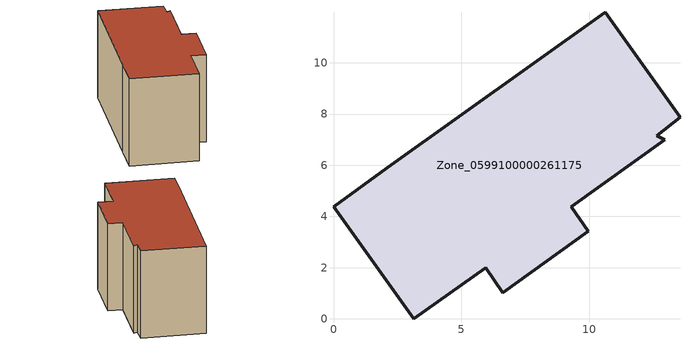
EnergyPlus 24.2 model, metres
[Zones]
Zone_0599100000261175
 floor ground (C_G): 12.94,7 9.3,4.38 9.96,3.42 6.62,1.02 5.95,1.99 3.15,0 0,4.37 2.1,5.89 10.62,11.98 13.54,7.87 12.64,7.15 z0
 wall outside (C_F): 2.1,5.89 0,4.37 3.15,0 5.95,1.99 6.62,1.02 9.96,3.42 9.3,4.38 12.94,7 12.64,7.15 13.54,7.87 10.62,11.98 2.1,5.89 z0:7.21
 roof outside (C_R): 9.3,4.38 12.94,7 12.64,7.15 13.54,7.87 10.62,11.98 2.1,5.89 0,4.37 3.15,0 5.95,1.99 6.62,1.02 9.96,3.42 z7.21
[BUILDING]
Pand.0599100000261175: North Axis=0; Terrain=City; Loads Convergence Tolerance Value=0.04; Temperature Convergence Tolerance Value=0.4; Solar Distribution=FullExterior; Maximum Number of Warmup Days=25; Minimum Number of Warmup Days=1
[Site:Location]
Rotterdam.The.Hague.AP_ZH_NLD Design_Conditions: Latitude=51.96; Longitude=4.45; Time Zone=1; Elevation=-4.5
[SITE:GROUNDTEMPERATURE:BUILDINGSURFACE]
18, 18, 18, 18, 18, 18, 18, 18, 18, 18, 18, 18
[MATERIAL] Thermal Absorptance=0.9; Solar Absorptance=0.7; Visible Absorptance=0.7
Name | Roughness | Thickness | Conductivity | Density | Specific Heat
G.TC.1975-1991 | MediumSmooth | 0.15 | 0.288461 | 540 | 1210
F.TC.1975-1991 | Rough | 0.3 | 0.230769 | 1920 | 840
R.TC.1975-1991 | MediumRough | 0.2 | 0.153846 | 1500 | 1000
[CONSTRUCTION]
C_G: G.TC.1975-1991
C_F: F.TC.1975-1991
C_R: R.TC.1975-1991
[ZONE]
Zone_0599100000261175: Type=1; Multiplier=1; Ceiling Height=Autocalculate; Volume=Autocalculate; Floor Area=autocalculate; Part of Total Floor Area=Yes
[ZONEINFILTRATION:DESIGNFLOWRATE]
Infil_Zone_0599100000261175: Zone or ZoneList or Space or SpaceList=Zone_0599100000261175; Schedule=AlwaysOn; Design Flow Rate Calculation Method=Flow/Area; Flow Rate per Floor Area=0.003; Constant Term Coefficient=1; Temperature Term Coefficient=0; Velocity Term Coefficient=0; Velocity Squared Term Coefficient=0
[HVACTEMPLATE:ZONE:IDEALLOADSAIRSYSTEM]
Zone_0599100000261175: Maximum Heating Supply Air Temperature=50; Minimum Cooling Supply Air Temperature=13; Maximum Heating Supply Air Humidity Ratio=0.0156; Minimum Cooling Supply Air Humidity Ratio=0.0077; Heating Limit=NoLimit; Cooling Limit=NoLimit; Dehumidification Control Type=ConstantSensibleHeatRatio; Cooling Sensible Heat Ratio=0.7; Dehumidification Setpoint=60; Humidification Control Type=None; Humidification Setpoint=30; Outdoor Air Method=None; Outdoor Air Flow Rate per Person=0.00944; Outdoor Air Flow Rate per Zone Floor Area=0; Outdoor Air Flow Rate per Zone=0; Demand Controlled Ventilation Type=None; Outdoor Air Economizer Type=NoEconomizer; Heat Recovery Type=None; Sensible Heat Recovery Effectiveness=0.7; Latent Heat Recovery Effectiveness=0.65
[ZONECONTROL:THERMOSTAT]
ThermostatControl_Zone_0599100000261175: Zone or ZoneList=Zone_0599100000261175; Control Type Schedule=DualSetpointControlType; Control 1=Thermostat_Zone_0599100000261175; Temperature Difference Between Cutout And Setpoint=0
[THERMOSTATSETPOINT:DUALSETPOINT]
Thermostat_Zone_0599100000261175: Heating Setpoint Temperature Schedule=HeatingSetpoint_Zone_0599100000261175; Cooling Setpoint Temperature Schedule=CoolingSetpoint_Zone_0599100000261175
[SCHEDULE:COMPACT]
HeatingSetpoint_Zone_0599100000261175: Through: 12/31, For: AllDays, Until: 24:00, 21
CoolingSetpoint_Zone_0599100000261175: Through: 12/31, For: AllDays, Until: 24:00, 24
DualSetpointControlType: Through: 12/31, For: AllDays, Until: 24:00, 4
AlwaysOn: Through: 12/31, For: AllDays, Until: 24:00, 1
